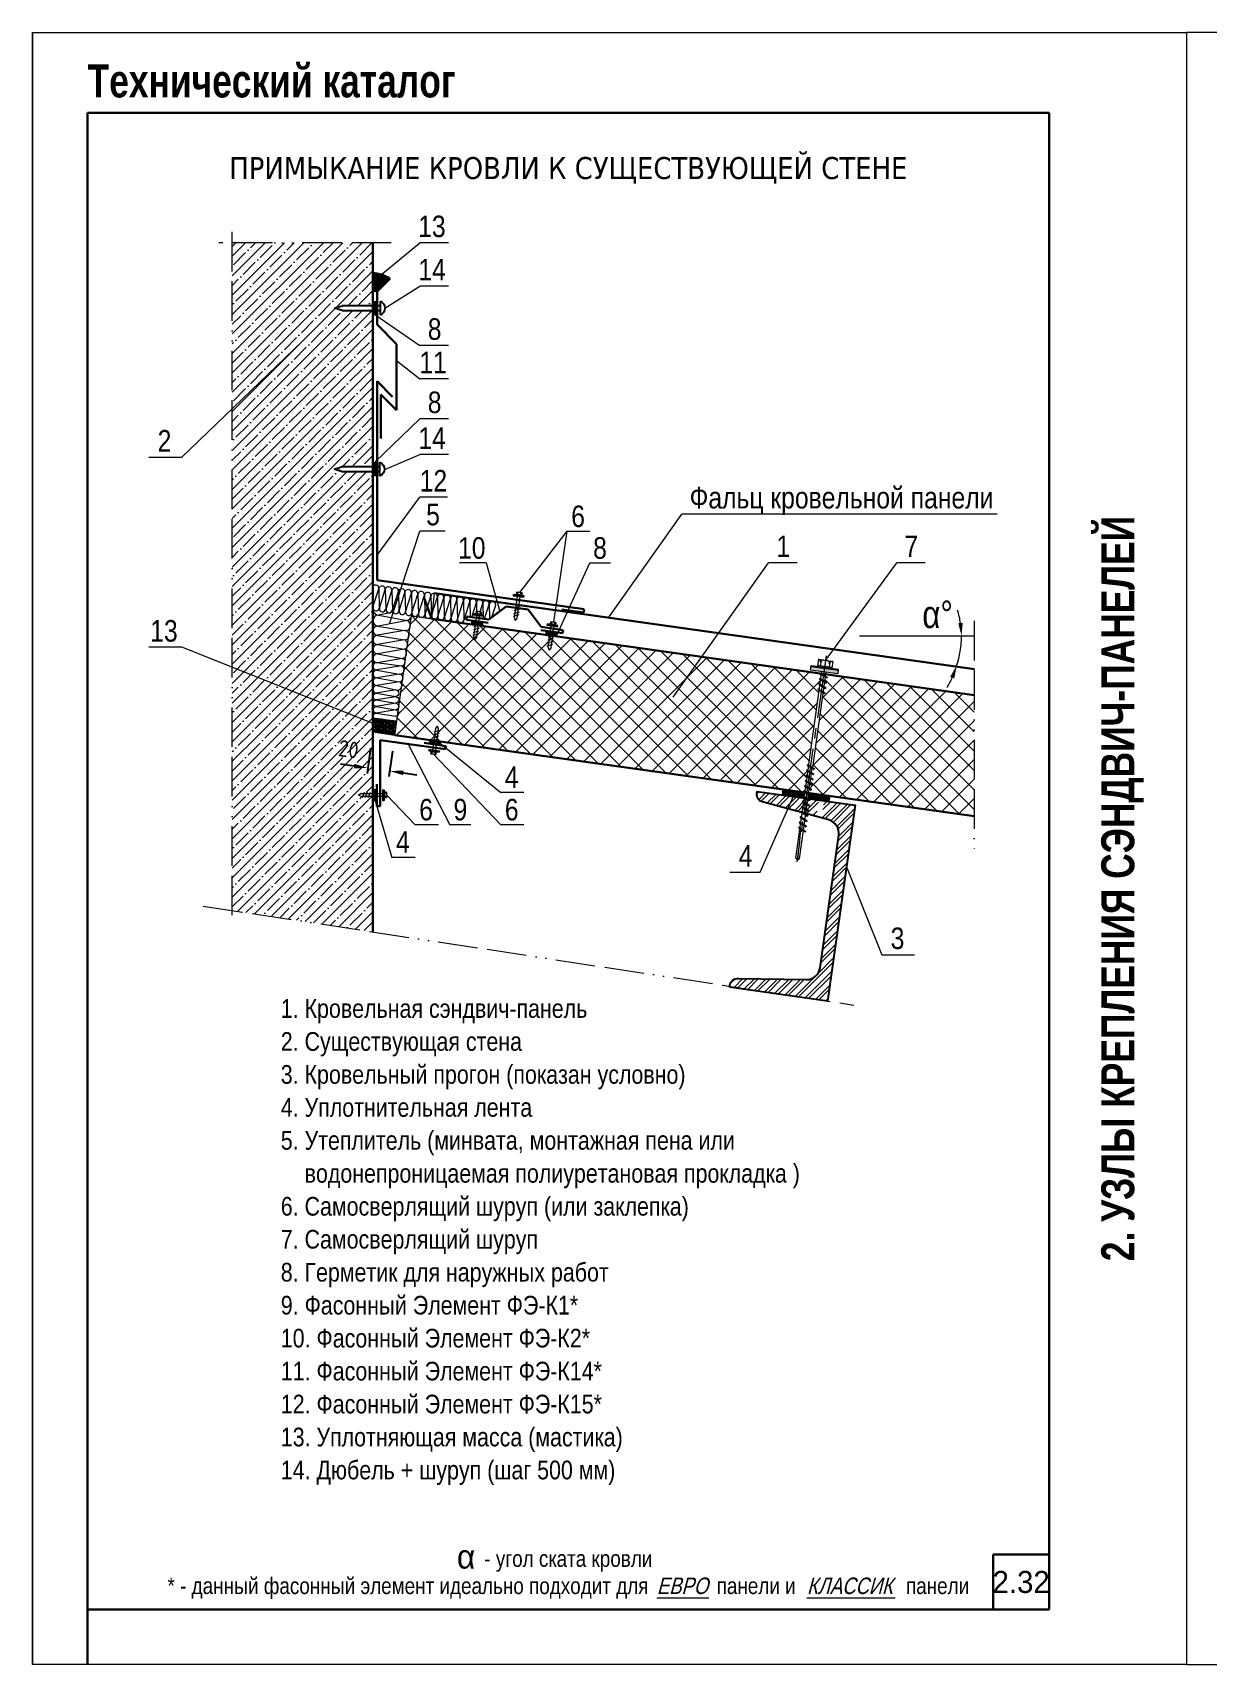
# Model space of a CAD drawing. Extents: x 5821 to 16321, y -13531 to 5774.
# Drawn here: x 6871 to 7940, y -2394 to -909 of the extents above; entities that cross this region are included whole.
import ezdxf
from ezdxf.enums import TextEntityAlignment as Align

# ---------------------------------------------------------------- set-up
doc = ezdxf.new("R2010")
doc.units = 0
doc.header["$LTSCALE"] = 3
doc.linetypes.add('ACAD_ISO13W100', pattern=[36, 12, -3, 12, -3, 0, -3, 0, -3])
doc.linetypes.add('CENTER2', pattern=[28.575, 19.05, -3.175, 3.175, -3.175])
doc.layers.get('0').update_dxf_attribs({"linetype": 'CONTINUOUS', "lineweight": 30})
doc.layers.get('DEFPOINTS').update_dxf_attribs({"linetype": 'CONTINUOUS'})
for name, color, linetype, lineweight in [('Logo', 1, 'CONTINUOUS', 9), ('new_fill', 8, 'CONTINUOUS', 13), ('RAZMER', 7, 'CONTINUOUS', 9), ('Нащельники', 1, 'CONTINUOUS', 30), ('Саморезы', 7, 'CONTINUOUS', 13)]:
    doc.layers.add(name, color=color, linetype=linetype, lineweight=lineweight)
doc.layers.add('Прогон', color=7, linetype='CONTINUOUS')
doc.styles.add('LOGO', font='HATTEN.TTF')
doc.styles.add('ROMANS', font='romans.shx', dxfattribs={"width": 0.85})
doc.styles.get("Standard").update_dxf_attribs({"font": 'TAHOMA.TTF'})
doc.styles.add('style1', font='ARIALN.TTF')
doc.styles.add('style2', font='impact.TTF')
doc.styles.add('курсив', font='ARIAL.TTF', dxfattribs={"width": 0.8, "oblique": 15})
doc.dimstyles.new('5', dxfattribs={"dimscale": 5, "dimtxt": 3, "dimasz": 2.5, "dimexe": 1, "dimexo": 3, "dimgap": 0, "dimtad": 0, "dimdec": 0, "dimzin": 9, "dimdsep": 46, "dimtxsty": 'ROMANS', "dimblk2": 'OBLIQUE', "dimcen": -3, "dimdle": 1.5, "dimclrd": 256, "dimclre": 256, "dimclrt": 256, "dimadec": 0, "dimazin": 0, "dimtfac": 1, "dimtdec": 0, "dimtofl": 0, "dimtmove": 2, "dimatfit": 3, "dimfxl": 0, "dimtvp": 1, "dimtolj": 1, "dimtzin": 9, "dimarcsym": 0})
pattern_1 = [(360, (-899.3758, -8299.8601), (6e-16, 1.25), []), (60, (-899.3758, -8299.8601), (-1.08253175, 0.625), []), (120, (-899.3758, -8299.8601), (-1.08253175, -0.625), [])]
pattern_2 = [(45, (-11982.83, -11945.366), (-8.838835, 8.838835), []), (45, (-11973.991, -11945.366), (-8.838835, 8.838835), [15.625, -3.125, 0, -3.125])]

# ---------------------------------------------------------------- blocks, each defined once
blk = doc.blocks.new('*D925')
at = {"layer": 'DEFPOINTS', "color": 0, "transparency": 16777216}
for p in [(7180.8, -1545.2), (7200.6, -1548), (7176.2, -1578)]:
    blk.add_point(p, dxfattribs=at)
at = {"layer": 'RAZMER', "lineweight": -2, "transparency": 16777216}
for p, q in [((7178.7, -1560), (7175.5, -1582.9)), ((7198.5, -1562.8), (7195.3, -1585.7)), ((7163.8, -1576.2), (7151.4, -1574.5)), ((7208.4, -1582.5), (7220.8, -1584.2))]:
    blk.add_line(p, q, dxfattribs=at)
at = {"layer": 'RAZMER', "transparency": 16777216}
for points in [[(7164.1, -1574.2), (7163.5, -1578.3), (7176.2, -1578)], [(7208.7, -1580.4), (7208.1, -1584.5), (7196, -1580.7)]]:
    blk.add_solid(points, dxfattribs=at)
at = {"layer": 'RAZMER', "transparency": 16777216, "insert": (7158.6, -1560.9), "char_height": 15, "attachment_point": 5, "rotation": 352.0324, "style": 'ROMANS'}
blk.add_mtext('\\A1;20', dxfattribs=at)
blk = doc.blocks.new('_OBLIQUE')
at = {"color": 0, "linetype": 'ByBlock'}
blk.add_line((-0.5, -0.5), (0.5, 0.5), dxfattribs=at)
blk = doc.blocks.new('дюбель')
at = {"layer": 'Прогон', "ltscale": 150}
for p, q in [((0, 41.7), (-2.1, 34.9)), ((-2.1, 0), (-2.1, 34.9)), ((2.1, 34.9), (0, 41.7)), ((2.1, 34.9), (2.1, 0)), ((6.3, 0), (-6.3, 0))]:
    blk.add_line(p, q, dxfattribs=at)
blk.add_arc((0, 2.7), 6.82, 203.6469, 336.3531, dxfattribs=at)
blk = doc.blocks.new('саморез1')
at = {"layer": 'new_fill'}
blk.add_hatch(color=254, dxfattribs=at).paths.add_polyline_path([(-1.2, -4.8), (0, -4.8), (0, 4.8), (-1.2, 4.8)])
at = {"layer": 'Саморезы', "ltscale": 150}
for p, q in [((-3.9, 2.6), (-1.5, 2.6)), ((-3.9, 2.6), (-3.9, -2.4)), ((-2.9, 1.7), (-1.5, 1.7)), ((-1.9, 2.6), (-1.9, -2.4)), ((0, 4.8), (-1.5, 4.8)), ((-1.5, 4.8), (-1.5, -4.8)), ((-1.2, 4.8), (-1.2, -4.8)), ((0, 4.8), (0, -4.8)), ((19.2, 1.4), (0, 1.4)), ((8.4, 2.4), (10.5, -2.4)), ((11.1, 2.4), (13.2, -2.4)), ((13.8, 2.4), (15.9, -2.4)), ((16.4, 2.4), (18.5, -2.4)), ((19.2, 1.4), (21.8, 0)), ((19.2, -1.4), (21.8, 0)), ((-3.9, -2.4), (-1.5, -2.4)), ((-2.9, -1.4), (-1.5, -1.4)), ((0, -4.8), (-1.5, -4.8)), ((0, -1.4), (19.2, -1.4))]:
    blk.add_line(p, q, dxfattribs=at)
for centre, start, end in [((-2.9, 2.7), 182.373, 269.9653), ((-2.9, 0.7), 90.0347, 177.627), ((-2.9, -0.4), 182.373, 269.9653), ((-2.9, -2.4), 90.0347, 177.627)]:
    blk.add_arc(centre, 1, start, end, dxfattribs=at)
blk = doc.blocks.new('саморез4')
at = {"layer": 'new_fill'}
blk.add_hatch(color=254, dxfattribs=at).paths.add_polyline_path([(-2.4, -9.4), (0, -9.4), (0, 9.8), (-2.4, 9.8)])
at = {"layer": 'Саморезы', "ltscale": 150}
for p, q in [((-7.9, 5), (-3.1, 5)), ((-7.9, -5), (-7.9, 5)), ((-5.9, 3.1), (-3.1, 3.1)), ((-3.8, -5), (-3.8, 5)), ((0, 9.8), (-3.1, 9.8)), ((-3.1, -9.4), (-3.1, 9.8)), ((-2.4, -9.4), (-2.4, 9.8)), ((0, -9.4), (0, 9.8)), ((64.9, 1.5), (0, 1.5)), ((1.3, -2.2), (3.4, 2.7)), ((1.9, -2.2), (4, 2.7)), ((3.7, 2.9), (3.4, 2.7)), ((3.7, 2.9), (4, 2.7)), ((4.9, -2.2), (7, 2.7)), ((5.5, -2.2), (7.6, 2.7)), ((7.3, 2.9), (7, 2.7)), ((7.3, 2.9), (7.6, 2.7)), ((8.6, -2.2), (10.7, 2.7)), ((9.2, -2.2), (11.3, 2.7)), ((11, 2.9), (10.7, 2.7)), ((11, 2.9), (11.3, 2.7)), ((12.2, -2.2), (14.3, 2.7)), ((12.8, -2.2), (14.9, 2.7)), ((14.6, 2.9), (14.3, 2.7)), ((14.6, 2.9), (14.9, 2.7)), ((64.9, -2.2), (67, 2.7)), ((65.6, -2.2), (67.7, 2.7)), ((67.3, 2.9), (67, 2.7)), ((130, 1.3), (67.1, 1.3)), ((67.3, 2.9), (67.7, 2.7)), ((68.6, -2.2), (70.7, 2.7)), ((69.2, -2.2), (71.3, 2.7)), ((71, 2.9), (70.7, 2.7)), ((71, 2.9), (71.3, 2.7)), ((72.2, -2.2), (74.3, 2.7)), ((72.8, -2.2), (74.9, 2.7)), ((74.6, 2.9), (74.3, 2.7)), ((74.6, 2.9), (74.9, 2.7)), ((75.8, -2.2), (77.9, 2.7)), ((76.4, -2.2), (78.5, 2.7)), ((78.2, 2.9), (77.9, 2.7)), ((78.2, 2.9), (78.5, 2.7)), ((79.5, -2.2), (81.5, 2.7)), ((80.1, -2.2), (82.2, 2.7)), ((81.9, 2.9), (81.5, 2.7)), ((81.9, 2.9), (82.2, 2.7)), ((83.1, -2.2), (85.2, 2.7)), ((83.7, -2.2), (85.8, 2.7)), ((85.5, 2.9), (85.2, 2.7)), ((85.5, 2.9), (85.8, 2.7)), ((86.7, -2.2), (88.8, 2.7)), ((87.3, -2.2), (89.4, 2.7)), ((89.1, 2.9), (88.8, 2.7)), ((89.1, 2.9), (89.4, 2.7)), ((90.3, -2.2), (92.4, 2.7)), ((90.9, -2.2), (93, 2.7)), ((92.7, 2.9), (92.4, 2.7)), ((92.7, 2.9), (93, 2.7)), ((94, -2.2), (96.1, 2.7)), ((94.6, -2.2), (96.7, 2.7)), ((96.4, 2.9), (96.1, 2.7)), ((96.4, 2.9), (96.7, 2.7)), ((97.6, -2.2), (99.7, 2.7)), ((98.2, -2.2), (100.3, 2.7)), ((100, 2.9), (99.7, 2.7)), ((100, 2.9), (100.3, 2.7)), ((101.2, -2.2), (103.3, 2.7)), ((101.8, -2.2), (103.9, 2.7)), ((103.6, 2.9), (103.3, 2.7)), ((103.6, 2.9), (103.9, 2.7)), ((104.8, -2.2), (106.9, 2.7)), ((105.5, -2.2), (107.6, 2.7)), ((107.2, 2.9), (106.9, 2.7)), ((107.2, 2.9), (107.6, 2.7)), ((108.5, -2.2), (110.6, 2.7)), ((109.1, -2.2), (111.2, 2.7)), ((110.9, 2.9), (110.6, 2.7)), ((110.9, 2.9), (111.2, 2.7)), ((130, 1.3), (131.2, 0)), ((-7.9, -5), (-3.1, -5)), ((-5.9, -3.1), (-3.1, -3.1)), ((0, -9.4), (-3.1, -9.4)), ((64.9, -1.5), (0, -1.5)), ((64.9, -1.5), (0, -1.5)), ((1.6, -2.4), (1.3, -2.2)), ((1.6, -2.4), (1.9, -2.2)), ((5.2, -2.4), (4.9, -2.2)), ((5.2, -2.4), (5.5, -2.2)), ((8.9, -2.4), (8.6, -2.2)), ((8.9, -2.4), (9.2, -2.2)), ((12.5, -2.4), (12.2, -2.2)), ((12.5, -2.4), (12.8, -2.2)), ((65.3, -2.4), (64.9, -2.2)), ((65.3, -2.4), (65.6, -2.2)), ((130, -1.3), (67.1, -1.3)), ((68.9, -2.4), (68.6, -2.2)), ((68.9, -2.4), (69.2, -2.2)), ((72.5, -2.4), (72.2, -2.2)), ((72.5, -2.4), (72.8, -2.2)), ((76.1, -2.4), (75.8, -2.2)), ((76.1, -2.4), (76.4, -2.2)), ((79.8, -2.4), (79.5, -2.2)), ((79.8, -2.4), (80.1, -2.2)), ((83.4, -2.4), (83.1, -2.2)), ((83.4, -2.4), (83.7, -2.2)), ((87, -2.4), (86.7, -2.2)), ((87, -2.4), (87.3, -2.2)), ((90.6, -2.4), (90.3, -2.2)), ((90.6, -2.4), (90.9, -2.2)), ((94.3, -2.4), (94, -2.2)), ((94.3, -2.4), (94.6, -2.2)), ((97.9, -2.4), (97.6, -2.2)), ((97.9, -2.4), (98.2, -2.2)), ((101.5, -2.4), (101.2, -2.2)), ((101.5, -2.4), (101.8, -2.2)), ((105.1, -2.4), (104.8, -2.2)), ((105.1, -2.4), (105.5, -2.2)), ((108.8, -2.4), (108.5, -2.2)), ((108.8, -2.4), (109.1, -2.2)), ((130, -1.3), (131.2, 0))]:
    blk.add_line(p, q, dxfattribs=at)
at = {"layer": 'Саморезы'}
for p, q in [((67.1, 1.3), (64.9, 1.5)), ((67.1, -1.3), (64.9, -1.5))]:
    blk.add_line(p, q, dxfattribs=at)
at = {"layer": 'Саморезы', "ltscale": 150}
for centre, radius, start, end in [((-5.9, 5.1), 2, 182.373, 269.9653), ((-5.9, 1.1), 2, 90.0347, 177.627), ((80.3, 1057.7), 1058.9, 271.592, 272.7554), ((-5.9, -1.1), 2, 182.373, 269.9653), ((-5.9, -5.1), 2, 90.0347, 177.627)]:
    blk.add_arc(centre, radius, start, end, dxfattribs=at)
blk = doc.blocks.new('1volna')
at = {"layer": 'new_fill'}
for p, q in [((2.7, -16.2), (-2.7, 16.2)), ((8.1, 16.2), (2.7, -16.2)), ((13.7, -16.2), (8.3, 16.2)), ((19.1, 16.2), (13.7, -16.2)), ((24.7, -16.2), (19.3, 16.2)), ((30, 16.2), (24.7, -16.2)), ((35.9, -16.2), (30.5, 16.2)), ((41.3, 16.2), (35.9, -16.2))]:
    blk.add_line(p, q, dxfattribs=at)
for centre, start, end in [((2.7, 16.2), 0, 180), ((13.7, 16.2), 0, 180), ((24.7, 16.2), 0, 180), ((35.9, 16.2), 0, 180), ((-2.9, -16.2), 180, 270), ((-2.7, -16.2), 270, 0), ((8.1, -16.2), 180, 270), ((8.3, -16.2), 270, 0), ((19.1, -16.2), 180, 270), ((19.3, -16.2), 270, 0), ((30, -16.2), 180, 270), ((30.5, -16.2), 270, 0)]:
    blk.add_arc(centre, 5.4, start, end, dxfattribs=at)

msp = doc.modelspace()

# ---------------------------------------------------------------- hatches: boundary and pattern name
at = {"layer": 'new_fill'}
h = msp.add_hatch(dxfattribs=at)
h.set_pattern_fill('ANSI35', color=256, scale=50, style=0)
h.set_pattern_definition(pattern_2)
h.paths.add_polyline_path([(7052.71, -1561.31), (7180.77, -1490.93), (7180.77, -1308.09), (7152.64, -1308.09), (7149.96, -1305.99), (7152.64, -1303.89), (7180.77, -1303.89), (7180.77, -1161.58), (7152.64, -1161.58), (7149.96, -1159.48), (7152.64, -1157.38), (7180.77, -1157.38), (7180.77, -1100.03), (7052.71, -1100.03)])
h = msp.add_hatch(dxfattribs=at)
h.set_pattern_fill('NET3', color=256, scale=10, style=0)
h.set_pattern_definition([(0, (-3536.7799, -5933.3375), (3e-16, 1.25), []), (60, (-3536.7799, -5933.3375), (-1.08253175, 0.625), []), (120, (-3536.7799, -5933.3375), (-1.08253175, -0.625), [])])
h.paths.add_polyline_path([(7196.58, -1132.46, 0.148262), (7180.77, -1127.26), (7180.77, -1144.48), (7184.56, -1144.48)])
h = msp.add_hatch(dxfattribs=at)
h.set_pattern_fill('NET3', color=256, scale=10, style=0)
h.set_pattern_definition([(180, (6542.7021, -6479.9126), (3e-16, 1.25), []), (120, (6542.7021, -6479.9126), (1.08253175, 0.625), []), (60, (6542.7021, -6479.9126), (1.08253175, -0.625), [])])
h.paths.add_polyline_path([(7180.77, -1155.54, -1), (7184.56, -1155.54), (7184.56, -1157.38), (7180.77, -1157.38)])
h.paths.add_polyline_path([(7180.77, -1157.38), (7184.56, -1157.38), (7184.56, -1161.58), (7180.77, -1161.58)])
h.paths.add_polyline_path([(7180.77, -1161.58), (7184.56, -1161.58), (7184.56, -1163.43, -1), (7180.77, -1163.43)])
h = msp.add_hatch(dxfattribs=at)
h.set_pattern_fill('NET3', color=256, scale=10, style=0)
h.set_pattern_definition([(180, (6542.7021, 4014.4433), (1e-13, -1.25), []), (240, (6542.7021, 4014.4433), (1.08253175, -0.625), []), (300, (6542.7021, 4014.4433), (1.08253175, 0.625), [])])
h.paths.add_polyline_path([(7180.77, -1309.93, 1), (7184.56, -1309.93), (7184.56, -1308.09), (7180.77, -1308.09)])
h.paths.add_polyline_path([(7180.77, -1308.09), (7184.56, -1308.09), (7184.56, -1303.89), (7180.77, -1303.89)])
h.paths.add_polyline_path([(7180.77, -1303.89), (7184.56, -1303.89), (7184.56, -1302.04, 1), (7180.77, -1302.04)])
h = msp.add_hatch(dxfattribs=at)
h.set_pattern_fill('ANSI37', color=256, scale=100, style=0)
h.set_pattern_definition([(45, (-7002.475, -11881.423), (-8.838835, 8.838835), []), (135, (-7002.475, -11881.423), (-8.838835, -8.838835), [])])
h.paths.add_polyline_path([(7333.81, -1456.17), (7332.78, -1463.54), (7328.62, -1462.95), (7329.65, -1455.59), (7215.91, -1439.6), (7215.53, -1442.31, -0.0210888), (7215.48, -1442.69), (7214.27, -1451.26, -0.0200414), (7214.22, -1451.62), (7211.81, -1468.79, -0.0656886), (7211.65, -1469.91), (7210.64, -1477.1, -0.0761185), (7210.49, -1478.21), (7209.6, -1484.51, -0.0873309), (7209.41, -1485.89), (7208.54, -1492.03, -0.0523907), (7208.42, -1492.95), (7207.51, -1499.41, -0.0327788), (7207.45, -1499.79), (7206.62, -1505.75, -0.0426519), (7206.53, -1506.34), (7205.68, -1512.42, -0.0438305), (7205.6, -1512.96), (7204.85, -1518.29, -0.0519206), (7204.74, -1519.09), (7200.68, -1547.97), (7573.36, -1600.14), (7588.54, -1491.97)])
h.paths.add_polyline_path([(7593.3, -1492.64), (7578.11, -1600.8), (7728.02, -1621.78), (7728.02, -1511.57)])
h = msp.add_hatch(dxfattribs=at)
h.set_pattern_fill('NET3', color=256, scale=10, style=0)
h.set_pattern_definition(pattern_1)
h.paths.add_polyline_path([(7273.71, -1444.18), (7272.07, -1443.95, 0.7824442), (7271.59, -1447.42), (7273.22, -1447.65)])
h.paths.add_polyline_path([(7277.87, -1444.77), (7273.71, -1444.18), (7273.22, -1447.65), (7277.38, -1448.23)])
h.paths.add_polyline_path([(7279.68, -1445.02), (7277.87, -1444.77), (7277.38, -1448.23), (7279.2, -1448.49, 0.7824442)])
h = msp.add_hatch(dxfattribs=at)
h.set_pattern_fill('NET3', color=256, scale=10, style=0)
h.set_pattern_definition(pattern_1)
h.paths.add_polyline_path([(7341.33, -1453.69), (7339.69, -1453.46, 0.7824442), (7339.21, -1456.92), (7340.84, -1457.15)])
h.paths.add_polyline_path([(7345.49, -1454.27), (7341.33, -1453.69), (7340.84, -1457.15), (7345, -1457.74)])
h.paths.add_polyline_path([(7347.3, -1454.53), (7345.49, -1454.27), (7345, -1457.74), (7346.82, -1457.99, 0.7824442)])
h = msp.add_hatch(dxfattribs=at)
h.set_pattern_fill('ANSI35', color=256, scale=50, style=0)
h.set_pattern_definition(pattern_2)
h.paths.add_polyline_path([(7171.59, -1600.32), (7180.77, -1600.32), (7180.77, -1490.93), (7052.71, -1561.31), (7052.71, -1707.7), (7180.77, -1727.17), (7180.77, -1604.52), (7171.59, -1604.52)])
h.paths.add_polyline_path([(7146.18, -1547.84), (7174.05, -1551.74), (7170.93, -1574.02), (7143.06, -1570.12)], flags=24)
h = msp.add_hatch(dxfattribs=at)
h.set_pattern_fill('ESCHER', color=256, scale=5, style=0)
h.set_pattern_definition([(60, (1713.22, -4294.525), (-6, -1e-09), [5.5, -0.5]), (180, (1713.22, -4294.525), (3, -5.1961524), [5.5, -0.5]), (300, (1713.22, -4294.525), (6, -1e-09), [5.5, -0.5]), (60, (1713.72, -4294.525), (-6, -1e-09), [1, -5]), (300, (1713.72, -4294.525), (6, -1e-09), [1, -5]), (60, (1712.97, -4294.092), (-6, -1e-09), [1, -5]), (180, (1712.97, -4294.092), (3, -5.1961524), [1, -5]), (300, (1712.97, -4294.958), (6, -1e-09), [1, -5]), (180, (1712.97, -4294.958), (3, -5.1961524), [1, -5]), (60, (1711.22, -4294.525), (-6, -1e-09), [1, -5]), (300, (1711.22, -4294.525), (6, -1e-09), [1, -5]), (60, (1714.22, -4296.257), (-6, -1e-09), [1, -5]), (180, (1714.22, -4296.257), (3, -5.1961524), [1, -5]), (300, (1714.22, -4292.793), (6, -1e-09), [1, -5]), (180, (1714.22, -4292.793), (3, -5.1961524), [1, -5]), (0, (1714.22, -4293.659), (-3, 5.1961524), [3.5, -2.5]), (0, (1714.22, -4295.391), (-3, 5.1961524), [3.5, -2.5]), (120, (1713.47, -4293.226), (-6, 1e-09), [3.5, -2.5]), (120, (1711.97, -4294.092), (-6, 1e-09), [3.5, -2.5]), (240, (1711.97, -4294.958), (3, -5.1961524), [3.5, -2.5]), (240, (1713.47, -4295.824), (3, -5.1961524), [3.5, -2.5])])
h.paths.add_polyline_path([(7202.46, -1535.3), (7180.77, -1532.26), (7180.77, -1545.18), (7200.68, -1547.97)])
h = msp.add_hatch(dxfattribs=at)
h.set_pattern_fill('NET3', color=256, scale=10, angle=-8, style=0)
h.set_pattern_definition([(352, (-2810.626, -6953.5783), (0.17396638, 1.23783509), []), (52, (-2810.626, -6953.5783), (-0.98501344, 0.76957684), []), (112, (-2810.626, -6953.5783), (-1.15897982, -0.46825824), [])])
h.paths.add_polyline_path([(7235.61, -1552.86), (7233.78, -1552.6, 0.784012), (7233.3, -1556.07), (7235.12, -1556.33)])
h.paths.add_polyline_path([(7239.77, -1553.44), (7235.61, -1552.86), (7235.12, -1556.33), (7239.28, -1556.91)])
h.paths.add_polyline_path([(7241.39, -1553.67), (7239.77, -1553.44), (7239.28, -1556.91), (7240.91, -1557.14, 0.7809828)])
h = msp.add_hatch(dxfattribs=at)
h.set_pattern_fill('NET3', color=256, scale=10, style=0)
h.set_pattern_definition([(0, (30.419, -8291.9153), (0, 1.25), []), (60, (30.419, -8291.9153), (-1.08253175, 0.625), []), (120, (30.419, -8291.9153), (-1.08253175, -0.625), [])])
h.paths.add_polyline_path([(7184.27, -1600.32), (7184.27, -1598.8, 0.7824442), (7180.77, -1598.8), (7180.77, -1600.32)])
h.paths.add_polyline_path([(7180.77, -1600.32), (7180.77, -1604.52), (7184.27, -1604.52), (7184.27, -1600.32)])
h.paths.add_polyline_path([(7180.77, -1604.52), (7180.77, -1606.48, 0.7824442), (7184.27, -1606.48), (7184.27, -1604.52)])
h = msp.add_hatch(dxfattribs=at)
h.set_pattern_fill('ANSI32', color=256, scale=20, style=0)
h.set_pattern_definition([(45, (-1461.602, -12445.839), (-5.303301, 5.303301), []), (45, (-1458.0666, -12445.839), (-5.303301, 5.303301), [])])
h.paths.add_polyline_path([(7591.3, -1607.88), (7589.1, -1623.55), (7595.51, -1625.28, -0.3791009), (7604.74, -1639.21), (7587.78, -1759.71, -0.3791009), (7575.07, -1770.56), (7513.68, -1769.64, 0.4142136), (7505.54, -1775.77), (7505.29, -1777.55), (7594.42, -1790.09), (7619.49, -1611.85)])
h.paths.add_polyline_path([(7584.43, -1622.28), (7586.55, -1607.21), (7573.69, -1605.4), (7561.17, -1615.98)])
h.paths.add_polyline_path([(7561.17, -1615.98), (7573.69, -1605.4), (7530.37, -1599.31), (7530.12, -1601.09, 0.4142136), (7536.25, -1609.22)])
h = msp.add_hatch(dxfattribs=at)
h.set_pattern_fill('NET3', color=256, scale=10, style=0)
h.set_pattern_definition([(0, (-7002.4752, -11732.423), (0, 1.25), []), (60, (-7002.4752, -11732.423), (-1.082531755, 0.625), []), (120, (-7002.4752, -11732.423), (-1.082531755, -0.625), [])])
h.paths.add_polyline_path([(7573.36, -1600.14), (7554.19, -1597.45), (7553.48, -1602.56), (7572.64, -1605.25)])
h.paths.add_polyline_path([(7596.78, -1603.41), (7578.11, -1600.8), (7577.39, -1605.92), (7596.03, -1608.54)])

# ---------------------------------------------------------------- linework, layer by layer
at = {"color": 1}
for p, q in [((7796.09, -981.59), (6921.09, -981.59)), ((6921.09, -981.59), (6921.09, -2393.74)), ((7796.09, -981.59), (7796.09, -2343.74)), ((7745.18, -2293.74), (7796.09, -2293.74)), ((7745.18, -2293.74), (7745.18, -2343.74)), ((7796.09, -2343.74), (6921.09, -2343.74))]:
    msp.add_line(p, q, dxfattribs=at)
for p, q in [((7180.77, -1727.17), (7180.77, -1100.03)), ((7234.25, -1442.18), (7227.4, -1423.38)), ((7236.73, -1418.97), (7728.05, -1488.02)), ((7234.25, -1442.18), (7728.02, -1511.57)), ((7200.68, -1547.99), (7728.02, -1621.78))]:
    msp.add_line(p, q)
at = {"layer": 'Logo'}
for p, q in [((7439.07, -2333.31), (7486.31, -2333.31)), ((7575.69, -2333.31), (7656.14, -2333.31))]:
    msp.add_line(p, q, dxfattribs=at)
at = {"layer": 'new_fill'}
for p, q in [((7184.56, -1144.48), (7180.77, -1144.48)), ((7180.77, -1431.72), (7186.09, -1414.8)), ((7186.09, -1414.8), (7186.54, -1432.53)), ((7186.64, -1432.54), (7191.96, -1415.63)), ((7191.96, -1415.63), (7192.41, -1433.35)), ((7239.95, -1440.04), (7245.27, -1423.12)), ((7245.27, -1423.12), (7245.73, -1440.85)), ((7245.98, -1440.88), (7251.3, -1423.96)), ((7251.3, -1423.96), (7251.75, -1441.69)), ((7251.85, -1441.71), (7257.17, -1424.79)), ((7257.17, -1424.79), (7257.63, -1442.52)), ((7199.07, -1436.13), (7185.71, -1438.78)), ((7185.71, -1438.95), (7212.03, -1443.81)), ((7257.72, -1442.53), (7263.04, -1425.62)), ((7263.14, -1425.63), (7263.59, -1443.36)), ((7263.69, -1443.37), (7269.01, -1426.45)), ((7269.01, -1426.45), (7269.37, -1440.55)), ((7270.66, -1440.73), (7274.89, -1427.28)), ((7274.89, -1427.28), (7275.25, -1441.37)), ((7278.34, -1435.81), (7280.76, -1428.11)), ((7280.76, -1428.11), (7281.12, -1442.2)), ((7282.4, -1442.38), (7286.63, -1428.93)), ((7286.63, -1428.93), (7286.97, -1442.25)), ((7289.07, -1440.67), (7292.5, -1429.76)), ((7184.88, -1448.78), (7209.54, -1452.89)), ((7209.54, -1452.89), (7184.88, -1457)), ((7212.03, -1443.81), (7185.71, -1448.81)), ((7184.88, -1457.36), (7209.54, -1461.47)), ((7209.54, -1461.47), (7184.88, -1465.58)), ((7184.88, -1465.72), (7209.54, -1469.83)), ((7209.54, -1469.83), (7184.88, -1473.94)), ((7184.2, -1481.91), (7206.85, -1484.92)), ((7206.85, -1484.92), (7184.2, -1488.76)), ((7184.88, -1474.08), (7207.34, -1478.4)), ((7207.34, -1478.4), (7184.88, -1482.3)), ((7184.2, -1489.06), (7204.75, -1492.49)), ((7204.75, -1492.49), (7184.2, -1495.91)), ((7184.2, -1496.03), (7204.75, -1499.45)), ((7204.75, -1499.45), (7184.2, -1502.88)), ((7184.2, -1502.99), (7201.46, -1506.97))]:
    msp.add_line(p, q, dxfattribs=at)
for centre, radius, start, end in [((7180.1, -1155.92), 28.67, 54.91465, 88.64805), ((7183.1, -1414.38), 2.92, 82, 142.60947), ((7183.2, -1414.39), 2.92, 352, 82), ((7188.97, -1415.21), 2.92, 82, 172), ((7189.07, -1415.22), 2.92, 352, 82), ((7194.85, -1416.03), 2.92, 82, 172), ((7194.94, -1416.04), 2.92, 352, 82), ((7248.16, -1423.52), 2.92, 82, 172), ((7248.41, -1423.56), 2.92, 352, 82), ((7254.19, -1424.37), 2.92, 82, 172), ((7254.29, -1424.38), 2.92, 352, 82), ((7260.06, -1425.2), 2.92, 82, 172), ((7260.16, -1425.21), 2.92, 352, 82), ((7265.93, -1426.02), 2.92, 82, 172), ((7266.13, -1426.05), 2.92, 352, 82), ((7271.9, -1426.86), 2.92, 82, 172), ((7272, -1426.87), 2.92, 352, 82), ((7277.77, -1427.69), 2.92, 82, 172), ((7277.87, -1427.7), 2.92, 352, 82), ((7283.65, -1428.51), 2.92, 82, 172), ((7183.65, -1432.12), 2.92, 172, 352), ((7185.71, -1433.85), 4.93, 176.10862, 270), ((7185.71, -1443.88), 4.93, 90, 270), ((7189.52, -1432.95), 2.92, 172, 352), ((7210.75, -1438.5), 5.46, 283.53183, 13.06002), ((7242.84, -1440.44), 2.92, 172, 352), ((7283.74, -1428.52), 2.92, 352, 82), ((7289.52, -1429.34), 2.92, 82, 172), ((7289.62, -1429.35), 2.92, 352, 82), ((7184.88, -1452.89), 4.11, 90, 270), ((7210.15, -1448.17), 4.76, 262.64444, 66.54846), ((7209.55, -1456.99), 4.1, 354.92132, 90.07773), ((7248.87, -1441.29), 2.92, 172, 352), ((7254.74, -1442.11), 2.92, 172, 352), ((7260.71, -1442.95), 2.92, 172, 352), ((7184.88, -1461.47), 4.11, 90, 270), ((7184.88, -1469.83), 4.11, 90, 270), ((7206.44, -1473.6), 4.88, 280.63776, 50.57661), ((7209.56, -1457.4), 4.07, 269.76441, 0.70575), ((7208.05, -1465.65), 4.44, 289.68043, 70.31957), ((7184.88, -1478.19), 4.11, 90, 270), ((7184.2, -1485.34), 3.42, 90, 270), ((7206.91, -1481.65), 3.27, 268.87795, 82.4652), ((7205.55, -1488.36), 3.68, 352.19821, 69.3787), ((7184.2, -1492.49), 3.42, 90, 270), ((7184.2, -1499.45), 3.42, 90, 270), ((7205.33, -1488.65), 3.88, 261.4166, 356.88458), ((7204.75, -1495.91), 3.42, 360, 90), ((7204.75, -1496.03), 3.42, 270, 0), ((7203.83, -1502.75), 3.42, 359.94238, 74.45324), ((7184.2, -1506.42), 3.42, 90, 270), ((7202.54, -1502.35), 4.74, 256.84913, 353.82328)]:
    msp.add_arc(centre, radius, start, end, dxfattribs=at)
at = {"layer": 'RAZMER'}
for p, q in [((6871.09, -908.74), (6871.09, -2393.74)), ((6871.09, -908.74), (6871.09, -2393.74)), ((6871.09, -908.74), (6871.09, -2393.74)), ((6871.09, -908.74), (6871.09, -2393.74)), ((6871.09, -908.74), (6871.09, -2393.74)), ((6871.09, -908.74), (6871.09, -2393.74)), ((7921.09, -908.74), (7921.09, -2393.74)), ((7921.09, -908.74), (7921.09, -2393.74)), ((7921.09, -908.74), (7921.09, -2393.74)), ((7921.09, -908.74), (7921.09, -2393.74)), ((7921.09, -908.74), (7921.09, -2393.74)), ((7921.09, -908.74), (7921.09, -2393.74)), ((7921.09, -908.74), (7921.09, -2393.74)), ((7921.09, -908.74), (7921.09, -2393.74)), ((7921.09, -908.74), (7921.09, -2393.74)), ((7921.09, -908.74), (7921.09, -2393.74)), ((7921.09, -908.74), (7921.09, -2393.74)), ((7921.09, -908.74), (7921.09, -2393.74)), ((7921.09, -908.74), (7921.09, -2393.74)), ((7921.09, -908.74), (7921.09, -2393.74)), ((7921.09, -908.74), (7921.09, -2393.74)), ((7921.09, -908.74), (7921.09, -2393.74)), ((7921.09, -908.74), (7921.09, -2393.74)), ((7921.09, -908.74), (7921.09, -2393.74)), ((7921.09, -908.74), (7921.09, -2393.74)), ((7921.09, -908.74), (7921.09, -2393.74)), ((7921.09, -908.74), (7921.09, -2393.74)), ((7921.09, -908.74), (7921.09, -2393.74)), ((7921.09, -908.74), (7921.09, -2393.74)), ((7921.09, -908.74), (7921.09, -2393.74)), ((7921.09, -908.74), (7921.09, -2393.74)), ((7921.09, -908.74), (7921.09, -2393.74)), ((7921.09, -908.74), (7921.09, -2393.74)), ((7921.09, -908.74), (7921.09, -2393.74)), ((7921.09, -908.74), (7921.09, -2393.74)), ((7921.09, -908.74), (7921.09, -2393.74)), ((7921.09, -908.74), (7921.09, -2393.74)), ((7921.09, -908.74), (7921.09, -2393.74)), ((7921.09, -908.74), (7921.09, -2393.74)), ((7921.09, -908.74), (7921.09, -2393.74)), ((7921.09, -908.74), (7921.09, -2393.74)), ((7921.09, -908.74), (7921.09, -2393.74)), ((7921.09, -908.74), (7921.09, -2393.74)), ((7921.09, -908.74), (7921.09, -2393.74)), ((7921.09, -908.74), (7921.09, -2393.74)), ((7921.09, -908.74), (7921.09, -2393.74)), ((7921.09, -908.74), (7921.09, -2393.74)), ((7921.09, -908.74), (7921.09, -2393.74)), ((7188.79, -1128.6), (7223.53, -1100.03)), ((7249.56, -1100.03), (7223.53, -1100.03)), ((7249.56, -1100.03), (7223.53, -1100.03)), ((7191.64, -1159.58), (7223.53, -1139.46)), ((7249.56, -1139.46), (7223.53, -1139.46)), ((7249.56, -1139.46), (7223.53, -1139.46)), ((7182.62, -1165.32), (7223.53, -1193.49)), ((7116.74, -1189.65), (7006.75, -1295.13)), ((7249.56, -1193.49), (7223.53, -1193.49)), ((7249.56, -1193.49), (7223.53, -1193.49)), ((7202.23, -1206.98), (7223.53, -1223.83)), ((7249.56, -1223.83), (7223.53, -1223.83)), ((7249.56, -1223.83), (7223.53, -1223.83)), ((7182.66, -1299.44), (7223.53, -1260.16)), ((7249.56, -1260.16), (7223.53, -1260.16)), ((7249.56, -1260.16), (7223.53, -1260.16)), ((6976.8, -1295.13), (7006.75, -1295.13)), ((7191.62, -1306.46), (7223.53, -1292.71)), ((7249.56, -1292.71), (7223.53, -1292.71)), ((7249.56, -1292.71), (7223.53, -1292.71)), ((7184.56, -1384.41), (7223.53, -1331.53)), ((7248.74, -1331.53), (7223.53, -1331.53)), ((7395.63, -1440.34), (7461.82, -1346.94)), ((7748.7, -1346.94), (7461.82, -1346.94)), ((7748.7, -1346.94), (7461.82, -1346.94)), ((7195.7, -1446.91), (7223.54, -1362.34)), ((7246.43, -1362.34), (7223.54, -1362.34)), ((7357.1, -1362.34), (7314.01, -1418.23)), ((7357.1, -1362.34), (7345.18, -1445.2)), ((7357.1, -1362.34), (7378.19, -1362.34)), ((7283.71, -1391.17), (7259.53, -1391.17)), ((7283.71, -1391.17), (7296.39, -1435.5)), ((7348.42, -1456.45), (7378.19, -1391.17)), ((7378.19, -1391.17), (7397.07, -1391.17)), ((7454.04, -1513.47), (7540.71, -1391.17)), ((7566.74, -1391.17), (7540.71, -1391.17)), ((7566.74, -1391.17), (7540.71, -1391.17)), ((7592.64, -1480.03), (7657.41, -1391.17)), ((7683.43, -1391.17), (7657.41, -1391.17)), ((7683.43, -1391.17), (7657.41, -1391.17)), ((7234.25, -1442.18), (7236.73, -1418.97)), ((7200.68, -1547.97), (7215.91, -1439.6)), ((7215.91, -1439.6), (7234.53, -1442.22)), ((7006.75, -1468.07), (6976.89, -1468.07)), ((7189.97, -1541), (7006.75, -1468.07)), ((7728.02, -1458.04), (7623.57, -1458.04)), ((7180.77, -1532.26), (7202.67, -1535.33)), ((7180.77, -1545.18), (7200.68, -1547.97)), ((7212.91, -1556.23), (7250.8, -1629.83)), ((7242.45, -1555.84), (7297.01, -1600.32)), ((7235.82, -1565.45), (7297.01, -1629.83)), ((7193.28, -1602.63), (7219.12, -1629.83)), ((7318.22, -1600.32), (7297.01, -1600.32)), ((7533.21, -1672.89), (7564.4, -1601.49)), ((7553.48, -1602.56), (7554.19, -1597.45)), ((7596.02, -1608.63), (7596.78, -1603.41)), ((7182.52, -1606.6), (7197.92, -1659.35)), ((7240.33, -1629.83), (7219.12, -1629.83)), ((7269.9, -1629.83), (7250.8, -1629.83)), ((7318.22, -1629.83), (7297.01, -1629.83)), ((7219.12, -1659.35), (7197.92, -1659.35)), ((7505.61, -1672.89), (7533.21, -1672.89)), ((7611.59, -1668.05), (7643.85, -1747.88)), ((7643.85, -1747.88), (7673.71, -1747.88))]:
    msp.add_line(p, q, dxfattribs=at)
at = {"layer": 'RAZMER', "linetype": 'ACAD_ISO13W100'}
for p, q in [((7052.71, -1712), (7052.71, -1089.27)), ((7197.42, -1100.03), (7040.46, -1100.03)), ((7728.02, -1444.07), (7728.02, -1654.06)), ((7026.33, -1703.68), (7618.31, -1793.73))]:
    msp.add_line(p, q, dxfattribs=at)
at = {"layer": 'RAZMER', "linetype": 'CENTER2'}
msp.add_line((7593.27, -1475.82), (7566.52, -1663.26), dxfattribs=at)
at = {"layer": 'RAZMER'}
for points in [[(6871.09, -908.74), (7921.09, -908.74), (7921.09, -2393.74), (6871.09, -2393.74)], [(8971.09, -908.74), (7921.09, -908.74), (7921.09, -2393.74), (8971.09, -2393.74)]]:
    msp.add_lwpolyline(points, close=True, dxfattribs=at)
for centre, radius, start, end in [((7182.66, -1155.54), 1.89, 0, 180), ((7182.66, -1163.43), 1.89, 180, 0), ((7182.66, -1302.04), 1.89, 0, 180), ((7182.66, -1309.93), 1.89, 180, 0), ((7272.26, -1445.75), 1.8, 95.91761, 248.08239), ((7279.01, -1446.7), 1.8, 275.91761, 68.08239), ((7339.88, -1455.25), 1.8, 95.91761, 248.08239), ((7346.63, -1456.2), 1.8, 275.91761, 68.08239), ((7233.96, -1554.4), 1.8, 95.91761, 248.08239), ((7240.71, -1555.34), 1.8, 275.91761, 68.08239), ((7182.52, -1599.23), 1.8, 13.91761, 166.08239), ((7182.52, -1606.05), 1.8, 193.91761, 346.08239)]:
    msp.add_arc(centre, radius, start, end, dxfattribs=at)
at = {"layer": 'RAZMER', "lineweight": 0}
for centre, start, end in [((7634.86, -1458.04), 8.44301, 16.88601), ((7634.86, -1458.04), 340.84199, 0), ((7633.52, -1462.55), 328.86063, 335.97044)]:
    msp.add_arc(centre, 81.51, start, end, dxfattribs=at)
at = {"layer": 'RAZMER'}
for points in [[(7717.47, -1445.92), (7713.49, -1446.22), (7716.36, -1458.04)], [(7706.09, -1495.07), (7709.85, -1496.42), (7712.03, -1484.45)]]:
    msp.add_solid(points, dxfattribs=at)
at = {"layer": 'Нащельники'}
for p, q in [((7184.56, -1144.48), (7196.58, -1132.46)), ((7184.56, -1174.48), (7184.56, -1144.48)), ((7184.56, -1174.48), (7202.23, -1192.16)), ((7202.23, -1252.18), (7202.23, -1192.16)), ((7184.56, -1226.04), (7198.7, -1240.18)), ((7184.56, -1407), (7184.56, -1226.04)), ((7188.09, -1238.04), (7188.09, -1278.04)), ((7188.09, -1238.04), (7202.23, -1252.18)), ((7184.56, -1407), (7372.9, -1433.47)), ((7265.89, -1443.08), (7266.31, -1440.11)), ((7286.11, -1442.9), (7266.31, -1440.11)), ((7302.08, -1430.86), (7286.11, -1442.9)), ((7302.08, -1430.86), (7321.89, -1433.64)), ((7321.89, -1433.64), (7333.93, -1449.62)), ((7372.46, -1436.59), (7352.65, -1433.8)), ((7372.9, -1433.47), (7372.46, -1436.59)), ((7285.69, -1445.87), (7265.89, -1443.08)), ((7333.51, -1452.59), (7353.31, -1455.37)), ((7333.93, -1449.62), (7353.73, -1452.4)), ((7353.31, -1455.37), (7353.73, -1452.4)), ((7187.27, -1552.63), (7187.27, -1612.63)), ((7187.27, -1552.63), (7246.69, -1560.98)), ((7227.3, -1555.23), (7247.11, -1558.01)), ((7247.11, -1558.01), (7246.69, -1560.98)), ((7184.27, -1592.63), (7184.27, -1612.63)), ((7184.27, -1612.63), (7187.27, -1612.63))]:
    msp.add_line(p, q, dxfattribs=at)
at = {"layer": 'Прогон', "linetype": 'Continuous'}
msp.add_lwpolyline([(7505.29, -1777.55), (7505.54, -1775.77, -0.4142136), (7513.68, -1769.64), (7575.07, -1770.56, 0.3791009), (7587.78, -1759.71), (7604.74, -1639.21, 0.3791009), (7595.51, -1625.28), (7536.25, -1609.22, -0.4142136), (7530.12, -1601.09), (7530.37, -1599.31), (7619.49, -1611.85), (7594.42, -1790.09)], format="xyb", close=True, dxfattribs=at)

# ---------------------------------------------------------------- block references
at = {"layer": 'new_fill', "xscale": -1, "rotation": 90}
for p in [(7187.56, -1159.48), (7187.18, -1305.99)]:
    msp.add_blockref('дюбель', p, dxfattribs=at)
at = {"layer": 'new_fill'}
for p, xscale, yscale, zscale, rotation in [((7215.98, -1427.83), 0.54026787374995, 0.54026787374995, 0.54026787374995, 171.9999999999966), ((7239.63, -1431.16), 0.54026787374995, 0.54026787374995, 0.54026787374995, 171.9999999999966), ((7192.65, -1529.46), -0.5445000000001801, 0.5445000000001801, 0.5445000000000001, 270)]:
    msp.add_blockref('1volna', p, dxfattribs=dict(at, xscale=xscale, yscale=yscale, zscale=zscale, rotation=rotation))
at = {"layer": 'RAZMER'}
for p, rotation in [((7313.34, -1422.12), 261.9999999999632), ((7276.49, -1439.52), 261.9999999999632), ((7344.11, -1449.03), 261.9999999999632), ((7236.49, -1561.56), 82.048568954028)]:
    msp.add_blockref('саморез1', p, dxfattribs=dict(at, rotation=rotation))
at = {"layer": 'RAZMER', "xscale": -1}
msp.add_blockref('саморез1', (7189.34, -1602.63), dxfattribs=at)
at = {"layer": 'Прогон', "xscale": 1.320000000000317, "yscale": 1.320000000000317, "zscale": 1.320000000000317, "rotation": 262.0000000000255}
msp.add_blockref('саморез4', (7591.2, -1490.33), dxfattribs=at)

# ---------------------------------------------------------------- texts
msp.add_text('ПРИМЫКАНИЕ КРОВЛИ К СУЩЕСТВУЮЩЕЙ СТЕНЕ', height=20).set_placement((7358.59, -1041.99), align=Align.CENTER)
at = {"style": 'style1'}
for s, height, p in [('13', 19.612, (7234.44, -1094.86)), ('14', 19.612, (7234.59, -1134.29)), ('11', 19.612, (7235.49, -1218.66)), ('14', 19.612, (7234.59, -1287.54)), ('12', 19.612, (7235.83, -1326.35)), ('5', 19.61, (7235.46, -1357.17)), ('10', 19.612, (7270.7, -1387.55)), ('8', 19.61, (7387.39, -1387.55)), ('- угол ската кровли', 15, (7358.59, -2305)), ('* - данный фасонный элемент идеально подходит для             панели и                     панели', 15, (7358.59, -2329.74))]:
    msp.add_text(s, height=height, dxfattribs=at).set_placement(p, align=Align.CENTER)
for s, height, p in [('8', 19.61, (7230.66, -1188.32)), ('8', 19.61, (7230.66, -1254.99)), ('2', 19.61, (6984.86, -1290.01)), ('Фальц кровельной панели', 19.6116, (7468.96, -1341.77)), ('6', 19.61, (7361.22, -1358.72)), ('1', 19.61, (7547.85, -1386)), ('7', 19.61, (7664.54, -1386)), ('13', 19.612, (6978.11, -1462.95)), ('4', 19.61, (7300.79, -1596.14)), ('6', 19.61, (7222.9, -1625.66)), ('9', 19.61, (7254.14, -1625.66)), ('6', 19.61, (7300.79, -1625.66)), ('4', 19.61, (7201.7, -1655.18)), ('4', 19.61, (7513.67, -1667.77)), ('3', 19.61, (7651.91, -1742.76)), ('1. Кровельная сэндвич-панель', 17, (7096.91, -1805.35)), ('2. Существующая стена', 17, (7096.91, -1835.35)), ('3. Кровельный прогон (показан условно)', 17, (7096.91, -1865.35)), ('4. Уплотнительная лента', 17, (7096.91, -1895.35)), ('5. Утеплитель (минвата, монтажная пена или', 17, (7096.91, -1925.35)), ('    водонепроницаемая полиуретановая прокладка )', 17, (7096.91, -1955.35)), ('6. Самосверлящий шуруп (или заклепка)', 17, (7096.91, -1985.35)), ('7. Самосверлящий шуруп', 17, (7096.91, -2015.35)), ('8. Герметик для наружных работ', 17, (7096.91, -2045.35)), ('9. Фасонный Элемент ФЭ-К1*', 17, (7096.91, -2075.35)), ('10. Фасонный Элемент ФЭ-К2*', 17, (7096.91, -2105.35)), ('11. Фасонный Элемент ФЭ-К14*', 17, (7096.91, -2135.35)), ('12. Фасонный Элемент ФЭ-К15*', 17, (7096.91, -2165.35)), ('13. Уплотняющая масса (мастика)', 17, (7096.91, -2195.35)), ('14. Дюбель + шуруп (шаг 500 мм)', 17, (7096.91, -2225.35))]:
    msp.add_text(s, height=height, dxfattribs=at).set_placement(p)
at = {"color": 1, "style": 'курсив', "oblique": 15, "width": 0.8}
for s, p in [('ЕВРО', (7462.41, -2329.74)), ('КЛАССИК', (7614.7, -2329.74))]:
    msp.add_text(s, height=15, dxfattribs=at).set_placement(p, align=Align.CENTER)
at = {"insert": (7265.56, -2295.89), "char_height": 13, "attachment_point": 5, "style": 'style1'}
msp.add_mtext('\\A1;{\\fGreekS|b0|i0|c204|p0;\\H1.667x;a}', dxfattribs=at)
at = {"layer": 'new_fill', "style": 'style2'}
msp.add_text('Технический каталог', height=30, dxfattribs=at).set_placement((6921.1, -967.69))
msp.add_text('2. УЗЛЫ КРЕПЛЕНИЯ СЭНДВИЧ-ПАНЕЛЕЙ', height=30, rotation=90, dxfattribs=at).set_placement((7858.59, -1687.67), align=Align.MIDDLE_CENTER)
at = {"layer": 'new_fill', "style": 'LOGO'}
msp.add_text('2.32', height=20, dxfattribs=at).set_placement((7770.64, -2318.74), align=Align.MIDDLE_CENTER)
at = {"layer": 'RAZMER', "insert": (7694.63, -1438.35), "char_height": 25, "attachment_point": 5, "style": 'ROMANS'}
msp.add_mtext('\\A1;{\\fGreekS|b0|i0|c204|p0;α\\fGreekS|b0|i0|c0|p0;°}', dxfattribs=at)

# ---------------------------------------------------------------- dimensions: what is measured, and where the dimension line sits
at = {"layer": 'RAZMER'}
dim = msp.add_linear_dim(base=(7176.19, -1577.97), p1=(7200.58, -1547.96), p2=(7180.77, -1545.19), angle=172.0324, dimstyle='5', dxfattribs=at)
dim.commit()
dim.dimension.update_dxf_attribs({"geometry": '*D925', "text_midpoint": (7158.55, -1560.93), "dimtype": 161})

doc.saveas('drawing.dxf')
